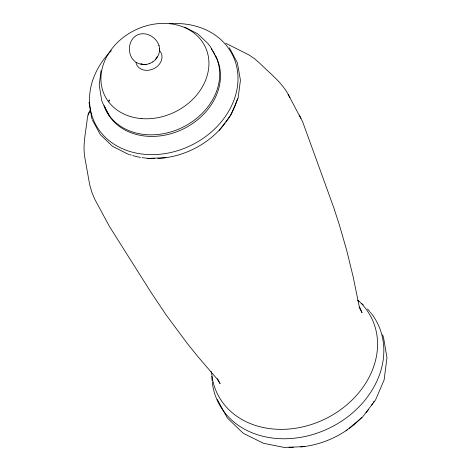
<?xml version="1.0" encoding="UTF-8"?>
<svg xmlns="http://www.w3.org/2000/svg" width="471" height="471" viewBox="0 0 471 471"><rect width="100%" height="100%" fill="white"/><g stroke="black" fill="none" stroke-linecap="round" stroke-linejoin="round"><path stroke-width="0.71" d="M211.114 372.043L211.126 371.431M101.029 70.679L99.222 85.08L101.701 100.347L102.46 102.69L109.19 115.301M159.575 49.649C159.539 54.577 156.802 59.246 152.716 61.937M90.685 108.736L88.018 114.995L87.347 118.08C86.034 131.344 82.396 144.803 84.933 158.168L89.714 184.879L91.821 192.144L94.718 199.145L109.513 226.586L151.014 292.332L165.892 314.581L187.105 343.229L198.297 357.1L217.414 379.308L220.092 383.641L217.408 378.637M157.285 56.632L155.236 59.835M230.949 114.8L238.132 97.903L240.428 80.223L237.396 62.843L229.353 47.806M88.018 114.995L89.266 112.074M219.227 130.355L230.831 115.048M346.038 430.818L362.558 417.035L375.552 399.938L384.13 379.897L386.974 357.648L383.588 337.854L382.623 334.763M149.737 63.497L152.775 61.919M149.766 63.473C145.321 65.21 140.052 64.874 136.025 62.225M146.581 64.339L143.726 64.421L140.864 63.844L141.3 63.95M147.411 158.45L166.787 157.638M305.82 446.549L284.225 447.45L263.524 443.299L244.308 433.826L242.659 432.725L227.352 417.96L217.272 399.449M129.272 154.782L112.563 146.334L100.317 134.629L92.21 119.646M225.809 43.308L248.888 54.883L254.623 58.781L259.868 63.355C269.689 73.199 281.305 81.842 288.122 94.259L302.665 121.854L333.656 207.328L339.22 224.408L346.685 250.319L353.103 276.559L359.037 305.626L362.04 312.697L359.02 307.063M184.714 27.141L197.726 33.835L208.111 43.656L210.343 46.564L216.507 58.074M135.448 61.86C127.235 55.819 127.4 41.672 135.766 35.855C145.409 29.543 159.322 38.251 159.592 49.296M370.418 312.249L371.219 313.256M288.122 94.259L289.906 97.597M299.268 115.048L301.063 118.415M89.025 102.278L91.927 118.839M158.951 45.422L159.015 45.793M159.51 48.601L159.569 48.949M169.666 23.721A76.779 62.584 -26.1 0 1 234.317 99.175A76.779 62.584 -26.1 0 1 124.827 149.713A76.779 62.584 -26.1 0 1 111.368 50.633M371.584 313.786A88.931 72.487 -26.1 0 1 324.684 430.229A88.931 72.487 -26.1 0 1 212.233 382.005M212.091 380.574A88.931 72.487 -26.1 0 1 211.868 376.27M357.619 300.445A88.931 72.487 -26.1 0 1 358.796 301.293M361.657 303.512A88.931 72.487 -26.1 0 1 363.312 304.925M367.457 308.929A88.931 72.487 -26.1 0 1 369.823 311.59M358.484 300.739A85.905 70.026 -26.1 0 1 325.267 418.902A85.905 70.026 -26.1 0 1 211.626 372.59M237.455 98.775A76.355 62.237 -26.1 0 1 230.749 114.771M230.378 115.407A76.355 62.237 -26.1 0 1 226.027 122.048M225.15 123.225A76.355 62.237 -26.1 0 1 167.07 157.502M165.651 157.714A76.355 62.237 -26.1 0 1 157.785 158.444M154.93 158.527A76.355 62.237 -26.1 0 1 142.006 157.626M140.541 157.379A76.355 62.237 -26.1 0 1 132.71 155.548M131.338 155.124A76.355 62.237 -26.1 0 1 129.99 154.682M215.93 56.608A61.159 49.849 -26.1 0 1 180.893 130.073A61.159 49.849 -26.1 0 1 104.491 106.428M215.482 55.678A61.159 49.849 -26.1 0 1 180.11 128.495A61.159 49.849 -26.1 0 1 103.956 105.528M211.279 48.89A61.159 49.849 -26.1 0 1 212.138 50.05M212.957 51.251A61.159 49.849 -26.1 0 1 214.817 54.383M159.386 50.409A13.571 11.063 -26.1 0 1 153.964 68.607A13.571 11.063 -26.1 0 1 135.919 62.302M373.968 401.38A81.312 66.281 -26.1 0 1 373.25 402.587M372.502 403.788A81.312 66.281 -26.1 0 1 371.731 404.989M368.399 409.705A81.312 66.281 -26.1 0 1 366.132 412.572M361.752 417.489A81.312 66.281 -26.1 0 1 349.247 428.41M347.474 429.676A81.312 66.281 -26.1 0 1 306.544 446.208M305.09 446.426A81.312 66.281 -26.1 0 1 300.686 446.938M293.345 447.303A81.312 66.281 -26.1 0 1 289 447.232M108.695 101.642L109.278 100.052L108.695 101.642M141.836 118.621A55.849 45.522 -26.1 0 0 206.851 50.774A55.849 45.522 -26.1 0 0 116.101 43.874A55.849 45.522 -26.1 0 0 141.836 118.621"/></g></svg>
